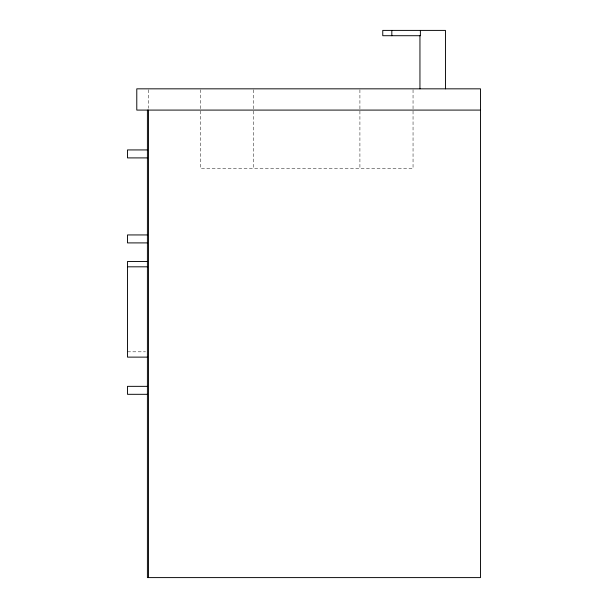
<?xml version="1.0" encoding="UTF-8"?>
<svg xmlns="http://www.w3.org/2000/svg" width="608" height="608" viewBox="0 0 608 608"><rect width="100%" height="100%" fill="white"/><g stroke="black" fill="none" stroke-linecap="round" stroke-linejoin="round"><path stroke-width="0.46" stroke-dasharray="3.04 2.28" d="M127.49 351.812L145.51 351.812M413.045 89.786L413.045 168.53L200.534 168.53L200.534 89.786M359.913 89.786L359.913 168.53M253.665 89.786L253.665 168.53M148.474 89.764L148.474 108.239"/><path stroke-width="0.91" d="M480.51 110.086L136.785 110.086L136.785 88.836L480.51 88.836L480.51 577.6L147.41 577.6L147.41 110.086M147.41 149.933L127.49 149.933L127.49 157.905L147.41 157.905M147.41 234.939L127.49 234.939L127.49 242.904L147.41 242.904M147.41 261.501L127.49 261.501L127.49 357.124L147.41 357.124M127.49 266.813L147.41 266.813M147.41 386.346L127.49 386.346L127.49 394.311L147.41 394.311M445.451 88.836L445.451 30.4L382.759 30.4L382.759 35.712L420.379 35.712L420.379 30.4M419.946 35.712L419.946 88.836M391.826 30.4L391.826 35.712M148.474 110.086L148.474 577.6"/></g></svg>
